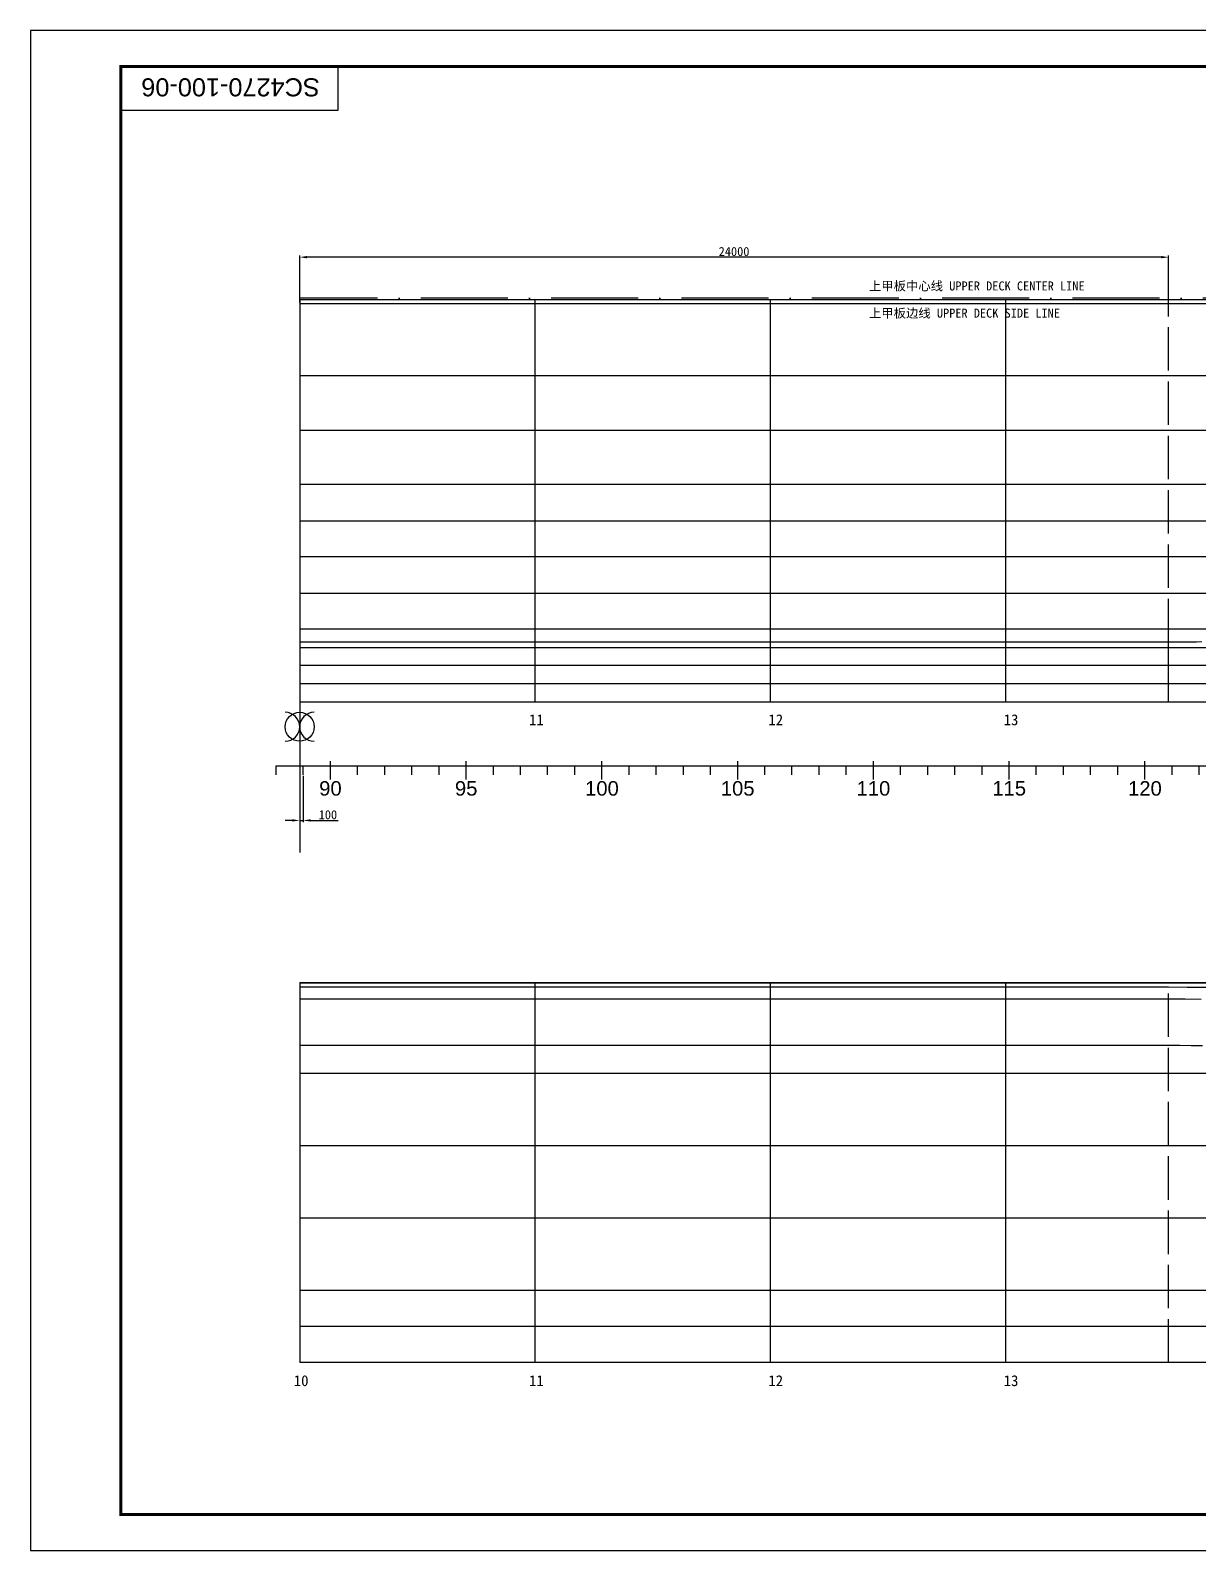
# Model space of a CAD drawing. Header units: millimetres. Extents: x 144707 to 335107, y -68023 to 180297.
# Drawn here: x 216207 to 248450, y 12138 to 54138 of the extents above; entities that cross this region are included whole.
import ezdxf
from ezdxf.enums import TextEntityAlignment as Align

# ---------------------------------------------------------------- set-up
doc = ezdxf.new("R2010")
doc.units = ezdxf.units.MM
doc.linetypes.add('ACAD_ISO02W100', pattern=[15, 12, -3])
doc.linetypes.add('ACAD_ISO10W100', pattern=[18, 12, -3, 0, -3])
for name, color, linetype in [('11', 7, 'Continuous'), ('11TEXTE', 4, 'Continuous'), ('DIMENSION', 221, 'Continuous'), ('WATER LINE', 62, 'Continuous')]:
    doc.layers.add(name, color=color, linetype=linetype)
doc.styles.add('SWISS721LIGHTBT', font='swissl.ttf')
doc.dimstyles.new('ISO-25', dxfattribs={"dimtxt": 250, "dimasz": 200, "dimexe": 50, "dimexo": 30, "dimgap": 30, "dimtad": 1, "dimdec": 3, "dimdsep": 46, "dimtxsty": 'Standard', "dimcen": 2.5, "dimadec": 0, "dimazin": 0, "dimtfac": 1, "dimtdec": 3, "dimtmove": 0, "dimatfit": 3, "dimfxl": 1, "dimarcsym": 0})

# ---------------------------------------------------------------- blocks, each defined once
blk = doc.blocks.new('after')
for p, q in [((0, -500), (0, 0)), ((3750, -500), (3750, 0)), ((7500, -500), (7500, 0)), ((11250, -500), (11250, 0)), ((15000, -500), (15000, 0)), ((18750, -500), (18750, 0)), ((22500, -500), (22500, 0)), ((26250, -500), (26250, 0)), ((30000, -500), (30000, 0)), ((33750, -500), (33750, 0)), ((37500, -500), (37500, 0)), ((41250, -500), (41250, 0)), ((45000, -500), (45000, 0)), ((48750, -500), (48750, 0)), ((52500, -500), (52500, 0)), ((55500, -500), (55500, 0)), ((58500, -500), (58500, 0)), ((61500, -500), (61500, 0)), ((64500, -500), (64500, 0)), ((67500, -500), (67500, 0)), ((-1500, -375), (-1500, -125)), ((-750, -375), (-750, -125)), ((750, -375), (750, -125)), ((1500, -375), (1500, -125)), ((2250, -375), (2250, -125)), ((3000, -375), (3000, -125)), ((4500, -375), (4500, -125)), ((5250, -375), (5250, -125)), ((6000, -375), (6000, -125)), ((6750, -375), (6750, -125)), ((8250, -375), (8250, -125)), ((9000, -375), (9000, -125)), ((9750, -375), (9750, -125)), ((10500, -375), (10500, -125)), ((12000, -375), (12000, -125)), ((12750, -375), (12750, -125)), ((13500, -375), (13500, -125)), ((14250, -375), (14250, -125)), ((15750, -375), (15750, -125)), ((16500, -375), (16500, -125)), ((17250, -375), (17250, -125)), ((18000, -375), (18000, -125)), ((19500, -375), (19500, -125)), ((20250, -375), (20250, -125)), ((21000, -375), (21000, -125)), ((21750, -375), (21750, -125)), ((23250, -375), (23250, -125)), ((24000, -375), (24000, -125)), ((24750, -375), (24750, -125)), ((25500, -375), (25500, -125)), ((27000, -375), (27000, -125)), ((27750, -375), (27750, -125)), ((28500, -375), (28500, -125)), ((29250, -375), (29250, -125)), ((30750, -375), (30750, -125)), ((31500, -375), (31500, -125)), ((32250, -375), (32250, -125)), ((33000, -375), (33000, -125)), ((34500, -375), (34500, -125)), ((35250, -375), (35250, -125)), ((36000, -375), (36000, -125)), ((36750, -375), (36750, -125)), ((38250, -375), (38250, -125)), ((39000, -375), (39000, -125)), ((39750, -375), (39750, -125)), ((40500, -375), (40500, -125)), ((42000, -375), (42000, -125)), ((42750, -375), (42750, -125)), ((43500, -375), (43500, -125)), ((44250, -375), (44250, -125)), ((45750, -375), (45750, -125)), ((46500, -375), (46500, -125)), ((47250, -375), (47250, -125)), ((48000, -375), (48000, -125)), ((49500, -375), (49500, -125)), ((50250, -375), (50250, -125)), ((51000, -375), (51000, -125)), ((51750, -375), (51750, -125)), ((53100, -375), (53100, -125)), ((53700, -375), (53700, -125)), ((54300, -375), (54300, -125)), ((54900, -375), (54900, -125)), ((56100, -375), (56100, -125)), ((56700, -375), (56700, -125)), ((57300, -375), (57300, -125)), ((57900, -375), (57900, -125)), ((59100, -375), (59100, -125)), ((59700, -375), (59700, -125)), ((60300, -375), (60300, -125)), ((60900, -375), (60900, -125)), ((62100, -375), (62100, -125)), ((62700, -375), (62700, -125)), ((63300, -375), (63300, -125)), ((63900, -375), (63900, -125)), ((65100, -375), (65100, -125)), ((65700, -375), (65700, -125)), ((66300, -375), (66300, -125)), ((66900, -375), (66900, -125)), ((68100, -375), (68100, -125)), ((68700, -375), (68700, -125)), ((69300, -375), (69300, -125))]:
    blk.add_line(p, q)
at = {"layer": '11TEXTE', "style": 'SWISS721LIGHTBT'}
for s, p in [('90', (0, -750)), ('95', (3750, -750)), ('100', (7500, -750)), ('105', (11250, -750)), ('110', (15000, -750)), ('115', (18750, -750)), ('120', (22500, -750)), ('125', (26250, -750)), ('130', (30000, -750)), ('135', (33750, -750)), ('140', (37500, -750)), ('145', (41250, -750)), ('150', (45000, -750)), ('155', (48750, -750)), ('160', (52500, -750)), ('165', (55500, -750)), ('170', (58500, -750)), ('175', (61500, -750)), ('180', (64500, -750)), ('185', (67500, -750))]:
    blk.add_text(s, height=400, dxfattribs=at).set_placement(p, align=Align.MIDDLE)
blk = doc.blocks.new('*D8')
at = {"color": 0, "lineweight": -2, "transparency": 16777216}
for p, q in [((223645, 33539), (223645, 32262)), ((223745, 33542), (223745, 32262)), ((223445, 32312), (223245, 32312)), ((223645, 32312), (223745, 32312)), ((223945, 32312), (224705, 32312))]:
    blk.add_line(p, q, dxfattribs=at)
at = {"color": 0, "transparency": 16777216}
for points in [[(223445, 32345), (223445, 32279), (223645, 32312)], [(223945, 32345), (223945, 32279), (223745, 32312)]]:
    blk.add_solid(points, dxfattribs=at)
at = {"layer": 'DEFPOINTS', "color": 0, "transparency": 16777216}
for p in [(223645, 33569), (223745, 33572), (223745, 32312)]:
    blk.add_point(p, dxfattribs=at)
at = {"color": 0, "transparency": 16777216, "insert": (224425, 32467), "char_height": 250, "attachment_point": 5}
blk.add_mtext('100', dxfattribs=at)
blk = doc.blocks.new('*D31')
at = {"layer": 'DEFPOINTS', "color": 0, "transparency": 16777216}
for p in [(223645, 47873), (223645, 46592), (247645, 46592)]:
    blk.add_point(p, dxfattribs=at)
at = {"layer": 'DIMENSION', "color": 0, "lineweight": -2, "transparency": 16777216}
for p, q in [((223645, 46622), (223645, 47923)), ((247645, 46622), (247645, 47923)), ((247445, 47873), (223845, 47873))]:
    blk.add_line(p, q, dxfattribs=at)
at = {"layer": 'DIMENSION', "color": 0, "transparency": 16777216}
for points in [[(223845, 47906), (223845, 47840), (223645, 47873)], [(247445, 47906), (247445, 47840), (247645, 47873)]]:
    blk.add_solid(points, dxfattribs=at)
at = {"layer": 'DIMENSION', "color": 0, "transparency": 16777216, "insert": (235645, 48028), "char_height": 250, "attachment_point": 5}
blk.add_mtext('24000', dxfattribs=at)

msp = doc.modelspace()

# ---------------------------------------------------------------- linework, layer by layer
at = {"color": 1}
msp.add_line((218706.5908, 51938.493), (224706.5908, 51938.493), dxfattribs=at)
at = {"color": 3, "linetype": 'ACAD_ISO10W100', "ltscale": 200}
msp.add_line((290597.8973, 46741.9252), (223644.8975, 46741.926), dxfattribs=at)
at = {"color": 233}
msp.add_line((265609.8973, 46691.9225), (223644.8975, 46691.9225), dxfattribs=at)
for p, q in [((223644.8975, 35606.9247), (223644.8975, 31426.6335)), ((222994.8975, 33821.9245), (293794.8975, 33821.9245))]:
    msp.add_line(p, q)
at = {"color": 1}
for points in [[(216206.5908, 12138.493), (335106.5908, 12138.493), (335106.5908, 54138.493), (216206.5908, 54138.493)], [(218706.5908, 13138.493), (334106.5908, 13138.493), (334106.5908, 53138.493), (218706.5908, 53138.493)]]:
    msp.add_lwpolyline(points, close=True, dxfattribs=at)
at = {"color": 1, "const_width": 80}
msp.add_lwpolyline([(218706.5908, 53138.493), (334106.5908, 53138.493), (334106.5908, 13138.493), (218706.5908, 13138.493), (218706.5908, 53178.493)], dxfattribs=at)
at = {"color": 1, "linetype": 'ACAD_ISO02W100', "ltscale": 100}
for points in [[(247644.8975, 35591.9245), (247644.8975, 35594.9246), (247644.8975, 35601.9245), (247644.8975, 35613.9244), (247644.8975, 35630.9246), (247644.8975, 35646.9246), (247644.8975, 35665.9245), (247644.8975, 35687.9246), (247644.8975, 35711.9246), (247644.8975, 35738.9244), (247644.8975, 35767.9245), (247644.8975, 35799.9245), (247644.8975, 35834.9245), (247644.8975, 35866.9245), (247644.8975, 35901.9245), (247644.8975, 35937.9244), (247644.8975, 35975.9245), (247644.8975, 36015.9247), (247644.8975, 36057.9245), (247644.8975, 36100.9245), (247644.8975, 36146.9244), (247644.8975, 36188.9244), (247644.8975, 36232.9245), (247644.8975, 36278.9246), (247644.8975, 36324.9245), (247644.8975, 36372.9246), (247644.8975, 36421.9244), (247644.8975, 36471.9244), (247644.8975, 36522.9246), (247644.8975, 36606.9247), (247644.8975, 36692.9243), (247644.8975, 36780.9248), (247644.8975, 36870.9242), (247644.8975, 36961.9246), (247644.8975, 37052.9246), (247644.8975, 37145.9246), (247644.8975, 37237.9248), (247644.8975, 46741.926)], [(247644.8975, 17332.7122), (247644.8975, 27832.7122)]]:
    msp.add_lwpolyline(points, dxfattribs=at)
at = {"layer": '11', "color": 233, "linetype": 'Continuous'}
for points in [[(223644.8975, 46591.9226), (247644.8975, 46591.9226), (249644.8975, 46591.9226)], [(223644.8975, 27832.7141), (247644.8975, 27832.7141), (249644.8975, 27832.7141)]]:
    msp.add_lwpolyline(points, dxfattribs=at)
at = {"layer": '11', "color": 3, "linetype": 'Continuous'}
for points in [[(223644.8975, 37241.9245), (228929.8975, 37241.9245), (229914.8975, 37241.9245), (230899.8975, 37241.9245), (231884.8975, 37241.9245), (232869.8975, 37241.9245), (233854.8975, 37241.9245), (234839.8975, 37241.9245), (235824.8975, 37241.9245), (236809.8975, 37241.9245), (237794.8975, 37241.9245), (238779.8975, 37241.9245), (239764.8975, 37241.9245), (240749.8975, 37241.9245), (241734.8975, 37241.9245), (242719.8975, 37241.9245), (243704.8975, 37241.9245), (244689.8975, 37241.9245), (245674.8975, 37241.9245), (246659.8975, 37241.9245), (247644.8975, 37241.9245)], [(247644.8975, 37241.9245), (247888.8975, 37241.9245), (248092.9975, 37242.5245), (248268.3975, 37244.4245), (248423.8975, 37248.1245), (248565.6975, 37253.8245)], [(223645.1975, 27826.9122), (247644.8975, 27826.9122), (248236.1975, 27826.5122), (248840.7975, 27824.2122)], [(223644.8975, 27711.3122), (247644.8975, 27711.3122), (248162.4975, 27708.9122), (248694.5975, 27702.2122)], [(223644.8975, 27384.0122), (247644.8975, 27384.2122), (248110.7975, 27382.4122), (248547.4975, 27377.2122)], [(223644.8975, 26102.7122), (228929.8975, 26102.7122), (229914.8975, 26102.7122), (230899.8975, 26102.7122), (231884.8975, 26102.7122), (232869.8975, 26102.7122), (233854.8975, 26102.7122), (234839.8975, 26102.7122), (235824.8975, 26102.7122), (236809.8975, 26102.7122), (237794.8975, 26102.7122), (238779.8975, 26102.7122), (239764.8975, 26102.7122), (240749.8975, 26102.7122), (241734.8975, 26102.7122), (242719.8975, 26102.7122), (243704.8975, 26102.7122), (244689.8975, 26102.7122), (245674.8975, 26102.7122), (246659.8975, 26102.7122), (247644.8975, 26102.7122)], [(247644.8975, 26102.7122), (247957.9975, 26101.5022), (248269.6975, 26097.8122), (248581.7975, 26091.4822)]]:
    msp.add_lwpolyline(points, dxfattribs=at)
at = {"layer": '11TEXTE'}
msp.add_circle((223644.8975, 34898.0924), 400, dxfattribs=at)
for centre, start, end in [((223244.8975, 34898.0924), 270, 90), ((224044.8975, 34898.0924), 90, 270)]:
    msp.add_arc(centre, 400, start, end, dxfattribs=at)
at = {"layer": 'DIMENSION', "color": 1}
msp.add_line((224706.5908, 51938.493), (224706.5908, 53138.493), dxfattribs=at)
at = {"layer": 'WATER LINE'}
msp.add_line((249234.8969, 17332.7122), (223644.8975, 17332.7122), dxfattribs=at)
at = {"layer": 'WATER LINE', "color": 52}
for points in [[(223644.8975, 46691.9252), (223644.8975, 35591.9245)], [(230144.8975, 46691.9252), (230144.8975, 35591.9245)], [(236644.8975, 46691.9252), (236644.8975, 35591.9245)], [(243144.8975, 46691.9252), (243144.8975, 35591.9245)], [(293534.8938, 44591.9245), (223644.8975, 44591.9245)], [(223644.8975, 43091.9245), (293534.8938, 43091.9245)], [(293534.8938, 41591.9245), (223644.8975, 41591.9245)], [(223644.8975, 40591.9245), (293534.8938, 40591.9245)], [(293534.8938, 39591.9245), (223644.8975, 39591.9245)], [(223644.8975, 38591.9245), (293534.8938, 38591.9245)], [(293534.8938, 37591.9245), (223644.8975, 37591.9245)], [(223644.8975, 37091.9245), (293534.8938, 37091.9245)], [(293534.8938, 36591.9245), (223644.8975, 36591.9245)], [(223644.8975, 36091.9245), (293534.8938, 36091.9245)], [(223644.8975, 35591.9245), (264885.8979, 35591.9245)], [(223644.8975, 27832.713), (223644.8975, 17332.7122)], [(223644.8975, 27832.713), (291894.8975, 27832.713)], [(230144.8975, 27832.713), (230144.8975, 17332.7122)], [(236644.8975, 27832.713), (236644.8975, 17332.7122)], [(243144.8975, 27832.713), (243144.8975, 17332.7122)], [(223644.8975, 25332.7126), (296980.896, 25332.7126)], [(223644.8975, 23332.713), (296980.896, 23332.713)], [(223644.8975, 21332.713), (296980.896, 21332.713)], [(223644.8975, 19332.713), (296980.896, 19332.713)], [(296980.896, 18332.7137), (223644.8975, 18332.7137)], [(296980.896, 17332.7122), (223644.8975, 17332.7122)]]:
    msp.add_lwpolyline(points, dxfattribs=at)

# ---------------------------------------------------------------- block references
msp.add_blockref('after', (224494.8975, 33946.9245))

# ---------------------------------------------------------------- texts
at = {"color": 1, "style": 'SWISS721LIGHTBT'}
msp.add_text('SC4270-100-06', height=500, rotation=180, dxfattribs=at).set_placement((221735.2008, 52566.362), align=Align.MIDDLE)
at = {"layer": '11TEXTE', "char_height": 250, "width": 7530.551, "attachment_point": 7}
for s, insert in [('{\\f宋体|b0|i0|c134|p2;上甲板中心线 UPPER DECK CENTER LINE}', (239371.3005, 46924.8636)), ('{\\f宋体|b0|i0|c134|p2;上甲板边线 UPPER DECK SIDE LINE}', (239371.3005, 46174.6335))]:
    msp.add_mtext(s, dxfattribs=dict(at, insert=insert))
at = {"layer": 'WATER LINE'}
for s, p in [('11', (229981.6043, 34942.5829)), ('12', (236592.6044, 34942.5829)), ('13', (243092.6044, 34942.5829)), ('10', (223481.6043, 16683.3705)), ('11', (229981.6043, 16683.3705)), ('12', (236592.6044, 16683.3705)), ('13', (243092.6044, 16683.3705))]:
    msp.add_text(s, height=300, dxfattribs=at).set_placement(p)

# ---------------------------------------------------------------- dimensions: what is measured, and where the dimension line sits
dim = msp.add_linear_dim(base=(223744.8975, 32311.8698), p1=(223644.8975, 33568.681), p2=(223744.8975, 33571.9245), dimstyle='ISO-25')
dim.commit()
dim.dimension.update_dxf_attribs({"geometry": '*D8', "text_midpoint": (224424.8975, 32466.8698)})
at = {"layer": 'DIMENSION'}
dim = msp.add_linear_dim(base=(223644.8975, 47872.9576), p1=(247644.8975, 46591.9252), p2=(223644.8975, 46591.9252), dimstyle='ISO-25', dxfattribs=at)
dim.commit()
dim.dimension.update_dxf_attribs({"geometry": '*D31', "text_midpoint": (235644.8975, 48027.9576)})

doc.saveas('drawing.dxf')
